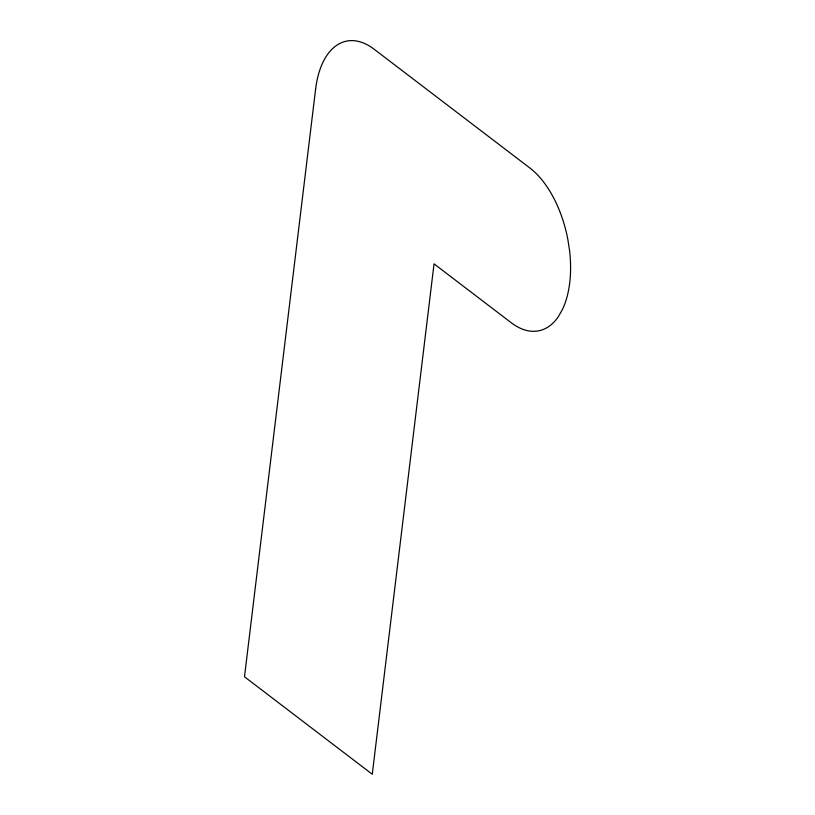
<?xml version="1.0" encoding="UTF-8"?>
<svg xmlns="http://www.w3.org/2000/svg" width="815" height="815" viewBox="0 0 815 815"><rect width="100%" height="100%" fill="white"/><g stroke="black" fill="none" stroke-linecap="round" stroke-linejoin="round"><path stroke-width="1.22" d="M315.619 89.059L244.49 676.786L372.272 774.25L434.038 263.856L511.199 322.709A87.348 47.525 77.7 0 0 558.448 316.505L562.381 309.598A87.348 47.525 77.7 0 0 569.553 250.419L567.8 239.172A87.348 47.525 77.7 0 0 529.923 168.043L374.116 49.206A87.348 47.525 77.7 0 0 315.619 89.059"/></g></svg>
